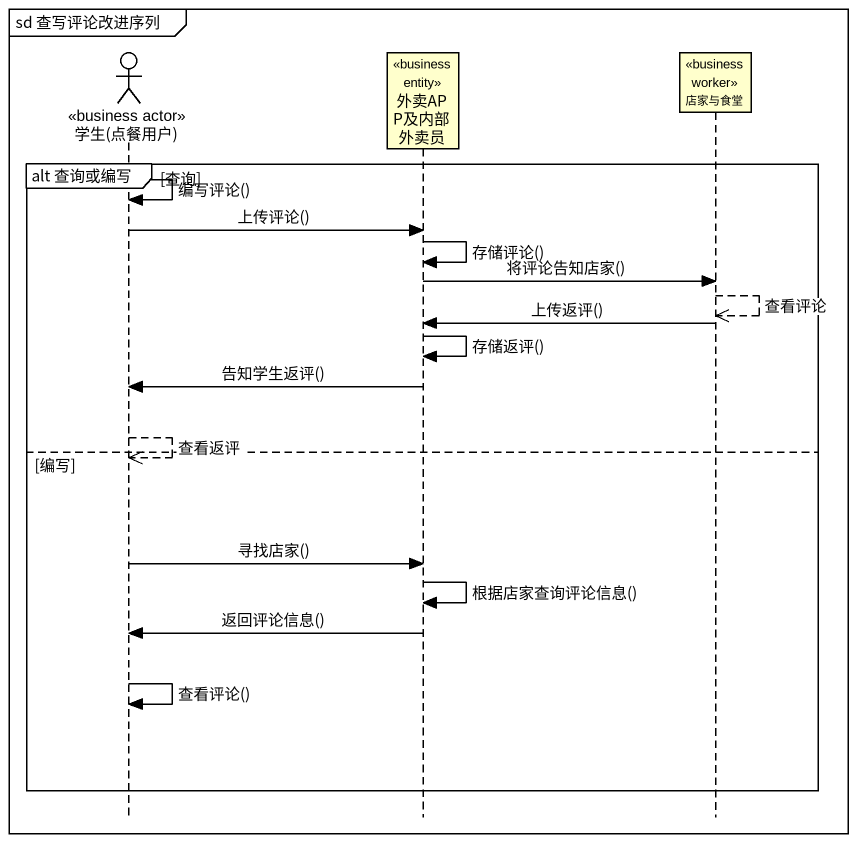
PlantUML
@startuml
mainframe sd 查写评论改进序列
hide footbox
actor "学生(点餐用户)" as 学生_点餐用户 <<business actor>>
participant 外卖APP及内部外卖员 <<business entity>>
participant 店家与食堂 <<business worker>>

group alt 查询或编写 [查询]
  学生_点餐用户 -> 学生_点餐用户 : 编写评论()
  学生_点餐用户 -> 外卖APP及内部外卖员 : 上传评论()
  外卖APP及内部外卖员 -> 外卖APP及内部外卖员 : 存储评论()
  外卖APP及内部外卖员 -> 店家与食堂 : 将评论告知店家()
  店家与食堂 -->> 店家与食堂 : 查看评论
  店家与食堂 -> 外卖APP及内部外卖员 : 上传返评()
  外卖APP及内部外卖员 -> 外卖APP及内部外卖员 : 存储返评()
  外卖APP及内部外卖员 -> 学生_点餐用户 : 告知学生返评()
  学生_点餐用户 -->> 学生_点餐用户 : 查看返评
else 编写
  学生_点餐用户 -> 外卖APP及内部外卖员 : 寻找店家()
  外卖APP及内部外卖员 -> 外卖APP及内部外卖员 : 根据店家查询评论信息()
  外卖APP及内部外卖员 -> 学生_点餐用户 : 返回评论信息()
  学生_点餐用户 -> 学生_点餐用户 : 查看评论()
end
@enduml
